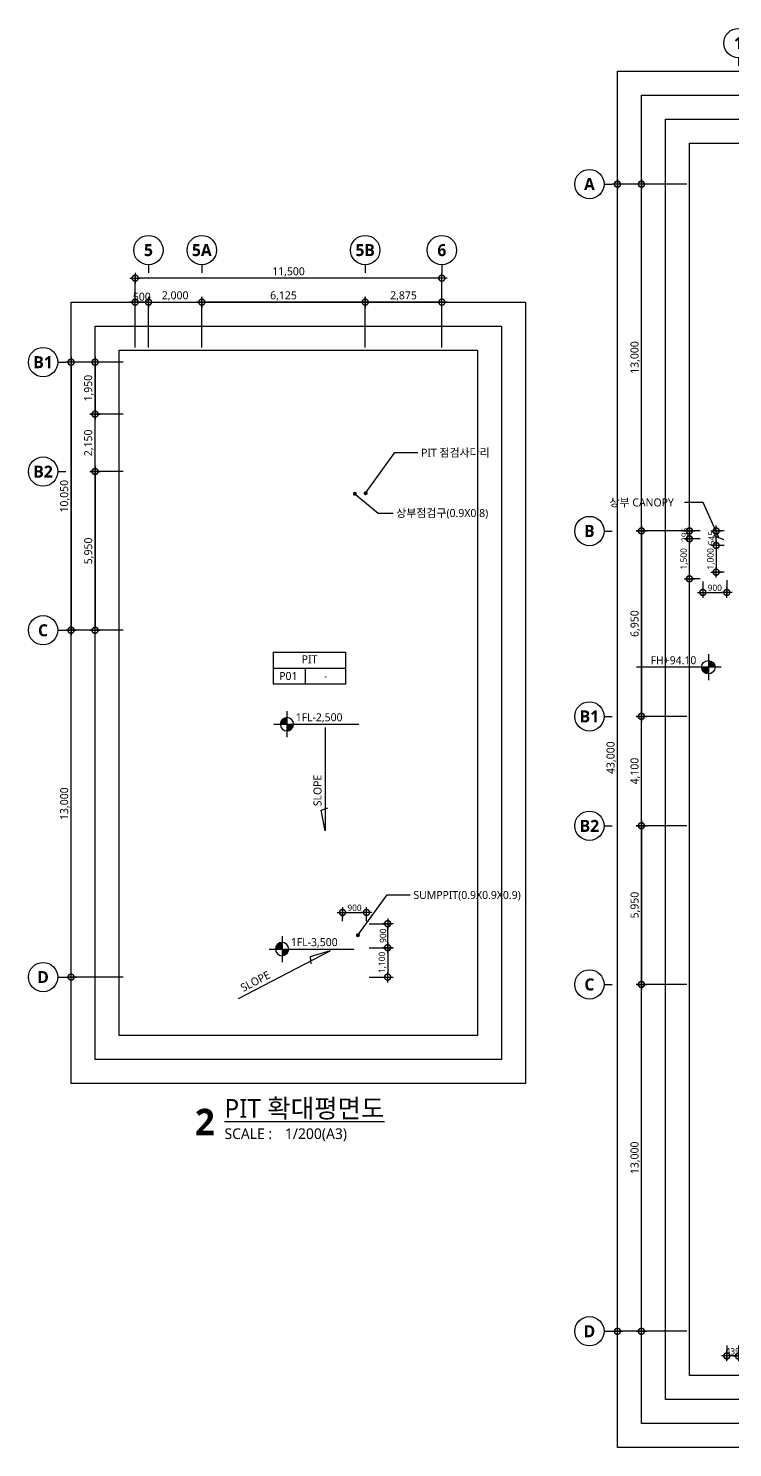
# Model space of a CAD drawing. Header units: millimetres. Extents: x 6046 to 249480, y 2179 to 57100.
# Drawn here: x 6046 to 32453, y 3900 to 57100 of the extents above; entities that cross this region are included whole.
import ezdxf
from ezdxf.enums import TextEntityAlignment as Align

# ---------------------------------------------------------------- set-up
doc = ezdxf.new("R2010")
doc.units = ezdxf.units.MM
doc.header["$LTSCALE"] = 100
doc.layers.get('DEFPOINTS').update_dxf_attribs({"color": 137})
for name, color, linetype in [('DIM', 7, 'Continuous'), ('DIM1', 7, 'Continuous'), ('SYM', 6, 'Continuous'), ('SYM-BUB', 3, 'Continuous'), ('SYM-LEAD', 6, 'Continuous'), ('SYM-LEVEL', 7, 'Continuous'), ('TEXT', 3, 'Continuous'), ('TEXT-NOTE', 6, 'Continuous')]:
    doc.layers.add(name, color=color, linetype=linetype)
doc.layers.add('TEMP', color=171, linetype='Continuous', plot=False)
doc.styles.add('스타일1', font='malgun.ttf')
doc.styles.add('스타일2', font='malgunbd.ttf')
doc.dimstyles.new('DIM-QD 1', dxfattribs={"dimtxt": 3, "dimasz": 1.5, "dimexe": 1, "dimexo": 0, "dimgap": 1, "dimtad": 1, "dimdec": 3, "dimdsep": 46, "dimlunit": 6, "dimtxsty": '스타일1', "dimblk1": 'ARCHTICK', "dimblk2": 'ARCHTICK', "dimsah": 1, "dimcen": 0, "dimclrd": 256, "dimclre": 256, "dimclrt": 3, "dimazin": 2, "dimtfac": 1, "dimtdec": 3, "dimtix": 1, "dimtmove": 2, "dimatfit": 3, "dimldrblk": 'ARCHTICK', "dimfxl": 1, "dimtolj": 1, "dimtzin": 0, "dimarcsym": 0})
doc.dimstyles.new('GAUN-100', dxfattribs={"dimscale": 100, "dimtxt": 3, "dimasz": 1, "dimexe": 1, "dimexo": 1, "dimgap": 0.5, "dimtad": 1, "dimdec": 0, "dimzin": 1, "dimdsep": 46, "dimlunit": 6, "dimtxsty": '스타일1', "dimblk": 'GAUN-DOT', "dimcen": -2, "dimdle": 2, "dimclrd": 256, "dimclre": 256, "dimclrt": 3, "dimadec": 0, "dimazin": 0, "dimtfac": 1, "dimtdec": 0, "dimtix": 1, "dimtmove": 2, "dimatfit": 3, "dimldrblk": 'DOTSMALL', "dimfxl": 1, "dimtolj": 1, "dimtzin": 1, "dimarcsym": 0})
doc.dimstyles.new('GAUN-100-I', dxfattribs={"dimscale": 100, "dimtxt": 2.4, "dimasz": 1, "dimexe": 1, "dimexo": 1, "dimgap": 0.5, "dimtad": 1, "dimdec": 0, "dimzin": 1, "dimdsep": 46, "dimlunit": 6, "dimtxsty": '스타일1', "dimblk": 'GAUN-DOT', "dimcen": -2, "dimdle": 2, "dimclrd": 256, "dimclre": 256, "dimclrt": 4, "dimadec": 0, "dimazin": 0, "dimtfac": 1, "dimtdec": 0, "dimtix": 1, "dimtmove": 2, "dimatfit": 3, "dimldrblk": 'DOTSMALL', "dimfxl": 1, "dimtolj": 1, "dimtzin": 1, "dimarcsym": 0})

# ---------------------------------------------------------------- blocks, each defined once
blk = doc.blocks.new('NEW_BUB')
at = {"layer": 'SYM-BUB', "color": 6}
blk.add_line((0, 3), (0, 0), dxfattribs=at)
blk.add_circle((0, 8.5), 5.5, dxfattribs=at)
at = {"layer": 'SYM-BUB', "color": 3, "style": '스타일2'}
blk.add_attdef('X', text='', height=4.5, dxfattribs=at).set_placement((0, 8.5), align=Align.MIDDLE)
blk = doc.blocks.new('dwgtitle')
at = {"layer": 'SYM', "color": 3, "style": '스타일1'}
blk.add_text('SCALE :', height=4, dxfattribs=at).set_placement((12.25, -1.4))
for tag, p, height in [('%%UTITLE', (12.25, 6.59), 7), ('1/100', (34.89, -1.4), 4)]:
    blk.add_attdef(tag, p, '', height=height, dxfattribs=at)
at = {"layer": 'SYM', "color": 6, "style": '스타일2'}
blk.add_attdef('A', text='', height=10, dxfattribs=at).set_placement((4.89, 5), align=Align.MIDDLE)
blk = doc.blocks.new('GAUN-DOT')
at = {"linetype": 'ByBlock'}
for p, q in [((2, 0), (-2, 0)), ((0, -2), (0, 2))]:
    blk.add_line(p, q, dxfattribs=at)
at = {"const_width": 2.25}
blk.add_lwpolyline([(0, 0.28125, 1), (0, -0.28125, 1)], format="xyb", close=True, dxfattribs=at)
blk = doc.blocks.new('*D22')
at = {"layer": 'DEFPOINTS', "color": 0, "transparency": 16777216}
for p in [(12550, 46837), (10550, 45037), (12550, 45037)]:
    blk.add_point(p, dxfattribs=at)
at = {"layer": 'DIM', "lineweight": -2, "transparency": 16777216}
for p, q in [((10550, 45137), (10550, 46937)), ((10650, 46837), (12450, 46837)), ((12550, 45137), (12550, 46937))]:
    blk.add_line(p, q, dxfattribs=at)
at = {"layer": 'DIM', "lineweight": -2, "transparency": 16777216, "xscale": 100, "yscale": 100, "zscale": 100, "rotation": 180}
blk.add_blockref('GAUN-DOT', (10550, 46837), dxfattribs=at)
at = {"layer": 'DIM', "lineweight": -2, "transparency": 16777216, "xscale": 100, "yscale": 100, "zscale": 100}
blk.add_blockref('GAUN-DOT', (12550, 46837), dxfattribs=at)
at = {"layer": 'DIM', "color": 3, "transparency": 16777216, "insert": (11550, 47068), "char_height": 300, "attachment_point": 5, "style": '스타일1'}
blk.add_mtext('\\A1;2,000', dxfattribs=at)
blk = doc.blocks.new('_DotSmall')
at = {"color": 0, "linetype": 'ByBlock', "const_width": 0.5}
blk.add_lwpolyline([(-0.0625, 0, 1), (0.0625, 0, 1)], format="xyb", close=True, dxfattribs=at)
blk = doc.blocks.new('*D23')
at = {"layer": 'DEFPOINTS', "color": 0, "transparency": 16777216}
for p in [(10050, 47737), (10050, 45037), (21550, 45037)]:
    blk.add_point(p, dxfattribs=at)
at = {"layer": 'DIM', "lineweight": -2, "transparency": 16777216}
for p, q in [((10050, 45137), (10050, 47837)), ((21450, 47737), (10150, 47737)), ((21550, 45137), (21550, 47837))]:
    blk.add_line(p, q, dxfattribs=at)
at = {"layer": 'DIM', "lineweight": -2, "transparency": 16777216, "xscale": 100, "yscale": 100, "zscale": 100, "rotation": 180}
blk.add_blockref('GAUN-DOT', (10050, 47737), dxfattribs=at)
at = {"layer": 'DIM', "lineweight": -2, "transparency": 16777216, "xscale": 100, "yscale": 100, "zscale": 100}
blk.add_blockref('GAUN-DOT', (21550, 47737), dxfattribs=at)
at = {"layer": 'DIM', "color": 3, "transparency": 16777216, "insert": (15800, 47968), "char_height": 300, "attachment_point": 5, "style": '스타일1'}
blk.add_mtext('\\A1;11,500', dxfattribs=at)
blk = doc.blocks.new('*D24')
at = {"layer": 'DEFPOINTS', "color": 0, "transparency": 16777216}
for p in [(8546, 42638), (9702, 42638), (9702, 40488)]:
    blk.add_point(p, dxfattribs=at)
at = {"layer": 'DIM', "lineweight": -2, "transparency": 16777216}
for p, q in [((9602, 42638), (8446, 42638)), ((8546, 40588), (8546, 42538)), ((9602, 40488), (8446, 40488))]:
    blk.add_line(p, q, dxfattribs=at)
at = {"layer": 'DIM', "lineweight": -2, "transparency": 16777216, "xscale": 100, "yscale": 100, "zscale": 100}
for p, rotation in [((8546, 42638), 90), ((8546, 40488), 270)]:
    blk.add_blockref('GAUN-DOT', p, dxfattribs=dict(at, rotation=rotation))
at = {"layer": 'DIM', "color": 3, "transparency": 16777216, "insert": (8315, 41563), "char_height": 300, "attachment_point": 5, "rotation": 90, "style": '스타일1'}
blk.add_mtext('\\A1;2,150', dxfattribs=at)
blk = doc.blocks.new('*D25')
at = {"layer": 'DEFPOINTS', "color": 0, "transparency": 16777216}
for p in [(7646, 34538), (9702, 34538), (9702, 21538)]:
    blk.add_point(p, dxfattribs=at)
at = {"layer": 'DIM', "lineweight": -2, "transparency": 16777216}
for p, q in [((9602, 34538), (7546, 34538)), ((7646, 21638), (7646, 34438)), ((9602, 21538), (7546, 21538))]:
    blk.add_line(p, q, dxfattribs=at)
at = {"layer": 'DIM', "lineweight": -2, "transparency": 16777216, "xscale": 100, "yscale": 100, "zscale": 100}
for p, rotation in [((7646, 34538), 90), ((7646, 21538), 270)]:
    blk.add_blockref('GAUN-DOT', p, dxfattribs=dict(at, rotation=rotation))
at = {"layer": 'DIM', "color": 3, "transparency": 16777216, "insert": (7415, 28038), "char_height": 300, "attachment_point": 5, "rotation": 90, "style": '스타일1'}
blk.add_mtext('\\A1;13,000', dxfattribs=at)
blk = doc.blocks.new('*D26')
at = {"layer": 'DEFPOINTS', "color": 0, "transparency": 16777216}
for p in [(18675, 46837), (18675, 45037), (21550, 45037)]:
    blk.add_point(p, dxfattribs=at)
at = {"layer": 'DIM', "lineweight": -2, "transparency": 16777216}
for p, q in [((18675, 45137), (18675, 46937)), ((21450, 46837), (18775, 46837)), ((21550, 45137), (21550, 46937))]:
    blk.add_line(p, q, dxfattribs=at)
at = {"layer": 'DIM', "lineweight": -2, "transparency": 16777216, "xscale": 100, "yscale": 100, "zscale": 100, "rotation": 180}
blk.add_blockref('GAUN-DOT', (18675, 46837), dxfattribs=at)
at = {"layer": 'DIM', "lineweight": -2, "transparency": 16777216, "xscale": 100, "yscale": 100, "zscale": 100}
blk.add_blockref('GAUN-DOT', (21550, 46837), dxfattribs=at)
at = {"layer": 'DIM', "color": 3, "transparency": 16777216, "insert": (20112, 47068), "char_height": 300, "attachment_point": 5, "style": '스타일1'}
blk.add_mtext('\\A1;2,875', dxfattribs=at)
blk = doc.blocks.new('*D27')
at = {"layer": 'DEFPOINTS', "color": 0, "transparency": 16777216}
for p in [(9702, 44588), (7646, 34538), (9702, 34538)]:
    blk.add_point(p, dxfattribs=at)
at = {"layer": 'DIM', "lineweight": -2, "transparency": 16777216}
for p, q in [((9602, 44588), (7546, 44588)), ((7646, 44488), (7646, 34638)), ((9602, 34538), (7546, 34538))]:
    blk.add_line(p, q, dxfattribs=at)
at = {"layer": 'DIM', "lineweight": -2, "transparency": 16777216, "xscale": 100, "yscale": 100, "zscale": 100}
for p, rotation in [((7646, 44588), 90), ((7646, 34538), 270)]:
    blk.add_blockref('GAUN-DOT', p, dxfattribs=dict(at, rotation=rotation))
at = {"layer": 'DIM', "color": 3, "transparency": 16777216, "insert": (7415, 39563), "char_height": 300, "attachment_point": 5, "rotation": 90, "style": '스타일1'}
blk.add_mtext('\\A1;10,050', dxfattribs=at)
blk = doc.blocks.new('LEVEL1')
at = {"layer": 'SYM-LEVEL'}
h = blk.add_hatch(color=6, dxfattribs=at)
edge = h.paths.add_edge_path()
edge.add_ellipse((4.87, 0), major_axis=(1.77, 1.77), ratio=1, start_angle=405, end_angle=495)
edge.add_line((2.37, 0), (4.87, 0))
edge.add_line((4.87, 0), (4.87, 2.5))
edge = h.paths.add_edge_path()
edge.add_ellipse((4.87, 0), major_axis=(1.77, 1.77), ratio=1, start_angle=225, end_angle=315)
edge.add_line((7.37, 0), (4.87, 0))
edge.add_line((4.87, 0), (4.87, -2.5))
at = {"layer": 'SYM-LEVEL', "color": 6}
for p, q in [((0, 0), (9.74, 0)), ((4.87, 4.87), (4.87, -4.87)), ((9.07, 0), (31.8, 0))]:
    blk.add_line(p, q, dxfattribs=at)
blk.add_ellipse((4.87, 0), major_axis=(1.77, 1.77), ratio=1, start_param=5.497787, end_param=11.780972, dxfattribs=at)
at = {"layer": 'SYM-LEVEL', "color": 3, "style": '스타일1'}
for tag, p in [('1층-바닥마감', (8.16, 1.11)), ('EL-+100', (8.16, -3.93))]:
    blk.add_attdef(tag, p, '', height=3, dxfattribs=at)
blk = doc.blocks.new('room')
at = {"layer": 'TEXT-NOTE'}
for p, q in [((0, 0), (0, 12)), ((0, 12), (27, 12)), ((27, 12), (27, 0)), ((0, 6), (27, 6)), ((12, 0), (12, 6)), ((27, 0), (0, 0))]:
    blk.add_line(p, q, dxfattribs=at)
at = {"layer": 'TEXT-NOTE', "color": 3, "style": '스타일1'}
for tag, p in [('실명', (13.5, 9.28)), ('101', (5.53, 3.02)), ('2400', (19.5, 3))]:
    blk.add_attdef(tag, text='', height=3, dxfattribs=at).set_placement(p, align=Align.MIDDLE)
blk = doc.blocks.new('_ARCHTICK')
at = {"color": 0, "linetype": 'ByBlock', "const_width": 0.15}
blk.add_lwpolyline([(-0.5, -0.5), (0.5, 0.5)], dxfattribs=at)
blk = doc.blocks.new('*D28')
at = {"layer": 'DEFPOINTS', "color": 0, "transparency": 16777216}
for p in [(29032, 21262), (30832, 21262), (30832, 8262)]:
    blk.add_point(p, dxfattribs=at)
at = {"layer": 'DIM', "lineweight": -2, "transparency": 16777216}
for p, q in [((30732, 21262), (28932, 21262)), ((29032, 8362), (29032, 21162)), ((30732, 8262), (28932, 8262))]:
    blk.add_line(p, q, dxfattribs=at)
at = {"layer": 'DIM', "lineweight": -2, "transparency": 16777216, "xscale": 100, "yscale": 100, "zscale": 100}
for p, rotation in [((29032, 21262), 90), ((29032, 8262), 270)]:
    blk.add_blockref('GAUN-DOT', p, dxfattribs=dict(at, rotation=rotation))
at = {"layer": 'DIM', "color": 3, "transparency": 16777216, "insert": (28801, 14762), "char_height": 300, "attachment_point": 5, "rotation": 90, "style": '스타일1'}
blk.add_mtext('\\A1;13,000', dxfattribs=at)
blk = doc.blocks.new('*D29')
at = {"layer": 'DEFPOINTS', "color": 0, "transparency": 16777216}
for p in [(28132, 51262), (30832, 51262), (30832, 8262)]:
    blk.add_point(p, dxfattribs=at)
at = {"layer": 'DIM', "lineweight": -2, "transparency": 16777216}
for p, q in [((30732, 51262), (28032, 51262)), ((28132, 8362), (28132, 51162)), ((30732, 8262), (28032, 8262))]:
    blk.add_line(p, q, dxfattribs=at)
at = {"layer": 'DIM', "lineweight": -2, "transparency": 16777216, "xscale": 100, "yscale": 100, "zscale": 100}
for p, rotation in [((28132, 51262), 90), ((28132, 8262), 270)]:
    blk.add_blockref('GAUN-DOT', p, dxfattribs=dict(at, rotation=rotation))
at = {"layer": 'DIM', "color": 3, "transparency": 16777216, "insert": (27902, 29762), "char_height": 300, "attachment_point": 5, "rotation": 90, "style": '스타일1'}
blk.add_mtext('\\A1;43,000', dxfattribs=at)
blk = doc.blocks.new('*D30')
at = {"layer": 'DEFPOINTS', "color": 0, "transparency": 16777216}
for p in [(29032, 51262), (30832, 51262), (30832, 38262)]:
    blk.add_point(p, dxfattribs=at)
at = {"layer": 'DIM', "lineweight": -2, "transparency": 16777216}
for p, q in [((30732, 51262), (28932, 51262)), ((29032, 38362), (29032, 51162)), ((30732, 38262), (28932, 38262))]:
    blk.add_line(p, q, dxfattribs=at)
at = {"layer": 'DIM', "lineweight": -2, "transparency": 16777216, "xscale": 100, "yscale": 100, "zscale": 100}
for p, rotation in [((29032, 51262), 90), ((29032, 38262), 270)]:
    blk.add_blockref('GAUN-DOT', p, dxfattribs=dict(at, rotation=rotation))
at = {"layer": 'DIM', "color": 3, "transparency": 16777216, "insert": (28801, 44762), "char_height": 300, "attachment_point": 5, "rotation": 90, "style": '스타일1'}
blk.add_mtext('\\A1;13,000', dxfattribs=at)
blk = doc.blocks.new('*D41')
at = {"layer": 'DEFPOINTS', "color": 0, "transparency": 16777216}
for p in [(30832, 38262), (29032, 31312), (30832, 31312)]:
    blk.add_point(p, dxfattribs=at)
at = {"layer": 'DIM', "lineweight": -2, "transparency": 16777216}
for p, q in [((30732, 38262), (28932, 38262)), ((29032, 38162), (29032, 31412)), ((30732, 31312), (28932, 31312))]:
    blk.add_line(p, q, dxfattribs=at)
at = {"layer": 'DIM', "lineweight": -2, "transparency": 16777216, "xscale": 100, "yscale": 100, "zscale": 100}
for p, rotation in [((29032, 38262), 90), ((29032, 31312), 270)]:
    blk.add_blockref('GAUN-DOT', p, dxfattribs=dict(at, rotation=rotation))
at = {"layer": 'DIM', "color": 3, "transparency": 16777216, "insert": (28802, 34787), "char_height": 300, "attachment_point": 5, "rotation": 90, "style": '스타일1'}
blk.add_mtext('\\A1;6,950', dxfattribs=at)
blk = doc.blocks.new('*D103')
at = {"layer": 'DEFPOINTS', "color": 0, "transparency": 16777216}
for p in [(32235, 37717), (31836, 36717), (32235, 36717)]:
    blk.add_point(p, dxfattribs=at)
at = {"layer": 'DIM1', "lineweight": -2, "transparency": 16777216}
for p, q in [((32135, 37717), (31736, 37717)), ((31836, 37617), (31836, 36817)), ((32135, 36717), (31736, 36717))]:
    blk.add_line(p, q, dxfattribs=at)
at = {"layer": 'DIM1', "lineweight": -2, "transparency": 16777216, "xscale": 100, "yscale": 100, "zscale": 100}
for p, rotation in [((31836, 37717), 90), ((31836, 36717), 270)]:
    blk.add_blockref('GAUN-DOT', p, dxfattribs=dict(at, rotation=rotation))
at = {"layer": 'DIM1', "color": 4, "transparency": 16777216, "insert": (31641, 37217), "char_height": 240, "attachment_point": 5, "rotation": 90, "style": '스타일1'}
blk.add_mtext('\\A1;1,000', dxfattribs=at)
blk = doc.blocks.new('*D104')
at = {"layer": 'DEFPOINTS', "color": 0, "transparency": 16777216}
for p in [(31836, 38262), (32235, 38262), (32235, 37717)]:
    blk.add_point(p, dxfattribs=at)
at = {"layer": 'DIM1', "lineweight": -2, "transparency": 16777216}
for p, q in [((31836, 38362), (31836, 38462)), ((32135, 38262), (31736, 38262)), ((31836, 37717), (31836, 38262)), ((32135, 37717), (31736, 37717)), ((31836, 37617), (31836, 37517))]:
    blk.add_line(p, q, dxfattribs=at)
at = {"layer": 'DIM1', "lineweight": -2, "transparency": 16777216, "xscale": 100, "yscale": 100, "zscale": 100}
for p, rotation in [((31836, 38262), 270), ((31836, 37717), 90)]:
    blk.add_blockref('GAUN-DOT', p, dxfattribs=dict(at, rotation=rotation))
at = {"layer": 'DIM1', "color": 4, "transparency": 16777216, "insert": (31664, 37990), "char_height": 240, "attachment_point": 5, "rotation": 90, "style": '스타일1'}
blk.add_mtext('\\A1;545', dxfattribs=at)
blk = doc.blocks.new('*D105')
at = {"layer": 'DEFPOINTS', "color": 0, "transparency": 16777216}
for p in [(31335, 36467), (32235, 36512), (32235, 35955)]:
    blk.add_point(p, dxfattribs=at)
at = {"layer": 'DIM1', "lineweight": -2, "transparency": 16777216}
for p, q in [((31335, 36367), (31335, 35855)), ((32235, 36412), (32235, 35855)), ((31435, 35955), (32135, 35955))]:
    blk.add_line(p, q, dxfattribs=at)
at = {"layer": 'DIM1', "lineweight": -2, "transparency": 16777216, "xscale": 100, "yscale": 100, "zscale": 100, "rotation": 180}
blk.add_blockref('GAUN-DOT', (31335, 35955), dxfattribs=at)
at = {"layer": 'DIM1', "lineweight": -2, "transparency": 16777216, "xscale": 100, "yscale": 100, "zscale": 100}
blk.add_blockref('GAUN-DOT', (32235, 35955), dxfattribs=at)
at = {"layer": 'DIM1', "color": 4, "transparency": 16777216, "insert": (31785, 36129), "char_height": 240, "attachment_point": 5, "style": '스타일1'}
blk.add_mtext('\\A1;900', dxfattribs=at)
blk = doc.blocks.new('*D106')
at = {"layer": 'DEFPOINTS', "color": 0, "transparency": 16777216}
for p in [(30832, 37967), (31335, 37967), (31335, 36467)]:
    blk.add_point(p, dxfattribs=at)
at = {"layer": 'DIM1', "lineweight": -2, "transparency": 16777216}
for p, q in [((31235, 37967), (30732, 37967)), ((30832, 36567), (30832, 37867)), ((31235, 36467), (30732, 36467))]:
    blk.add_line(p, q, dxfattribs=at)
at = {"layer": 'DIM1', "lineweight": -2, "transparency": 16777216, "xscale": 100, "yscale": 100, "zscale": 100}
for p, rotation in [((30832, 37967), 90), ((30832, 36467), 270)]:
    blk.add_blockref('GAUN-DOT', p, dxfattribs=dict(at, rotation=rotation))
at = {"layer": 'DIM1', "color": 4, "transparency": 16777216, "insert": (30638, 37217), "char_height": 240, "attachment_point": 5, "rotation": 90, "style": '스타일1'}
blk.add_mtext('\\A1;1,500', dxfattribs=at)
blk = doc.blocks.new('*D107')
at = {"layer": 'DEFPOINTS', "color": 0, "transparency": 16777216}
for p in [(30832, 37967), (31335, 38262), (31335, 37967)]:
    blk.add_point(p, dxfattribs=at)
at = {"layer": 'DIM1', "lineweight": -2, "transparency": 16777216}
for p, q in [((30832, 38362), (30832, 38462)), ((31235, 38262), (30732, 38262)), ((31235, 37967), (30732, 37967)), ((30832, 38262), (30832, 37967)), ((30832, 37867), (30832, 37767))]:
    blk.add_line(p, q, dxfattribs=at)
at = {"layer": 'DIM1', "lineweight": -2, "transparency": 16777216, "xscale": 100, "yscale": 100, "zscale": 100}
for p, rotation in [((30832, 38262), 270), ((30832, 37967), 90)]:
    blk.add_blockref('GAUN-DOT', p, dxfattribs=dict(at, rotation=rotation))
at = {"layer": 'DIM1', "color": 4, "transparency": 16777216, "insert": (30658, 38115), "char_height": 240, "attachment_point": 5, "rotation": 90, "style": '스타일1'}
blk.add_mtext('\\A1;295', dxfattribs=at)
blk = doc.blocks.new('*D110')
at = {"layer": 'DEFPOINTS', "color": 0, "transparency": 16777216}
for p in [(12550, 46837), (12550, 45037), (18675, 45037)]:
    blk.add_point(p, dxfattribs=at)
at = {"layer": 'DIM', "lineweight": -2, "transparency": 16777216}
for p, q in [((12550, 45137), (12550, 46937)), ((18575, 46837), (12650, 46837)), ((18675, 45137), (18675, 46937))]:
    blk.add_line(p, q, dxfattribs=at)
at = {"layer": 'DIM', "lineweight": -2, "transparency": 16777216, "xscale": 100, "yscale": 100, "zscale": 100, "rotation": 180}
blk.add_blockref('GAUN-DOT', (12550, 46837), dxfattribs=at)
at = {"layer": 'DIM', "lineweight": -2, "transparency": 16777216, "xscale": 100, "yscale": 100, "zscale": 100}
blk.add_blockref('GAUN-DOT', (18675, 46837), dxfattribs=at)
at = {"layer": 'DIM', "color": 3, "transparency": 16777216, "insert": (15612, 47068), "char_height": 300, "attachment_point": 5, "style": '스타일1'}
blk.add_mtext('\\A1;6,125', dxfattribs=at)
blk = doc.blocks.new('*D228')
at = {"layer": 'DEFPOINTS', "color": 0, "transparency": 16777216}
for p in [(29032, 31312), (30832, 31312), (30832, 27212)]:
    blk.add_point(p, dxfattribs=at)
at = {"layer": 'DIM', "lineweight": -2, "transparency": 16777216}
for p, q in [((30732, 31312), (28932, 31312)), ((29032, 27312), (29032, 31212)), ((30732, 27212), (28932, 27212))]:
    blk.add_line(p, q, dxfattribs=at)
at = {"layer": 'DIM', "lineweight": -2, "transparency": 16777216, "xscale": 100, "yscale": 100, "zscale": 100}
for p, rotation in [((29032, 31312), 90), ((29032, 27212), 270)]:
    blk.add_blockref('GAUN-DOT', p, dxfattribs=dict(at, rotation=rotation))
at = {"layer": 'DIM', "color": 3, "transparency": 16777216, "insert": (28801, 29262), "char_height": 300, "attachment_point": 5, "rotation": 90, "style": '스타일1'}
blk.add_mtext('\\A1;4,100', dxfattribs=at)
blk = doc.blocks.new('*D229')
at = {"layer": 'DEFPOINTS', "color": 0, "transparency": 16777216}
for p in [(30832, 27212), (29032, 21262), (30832, 21262)]:
    blk.add_point(p, dxfattribs=at)
at = {"layer": 'DIM', "lineweight": -2, "transparency": 16777216}
for p, q in [((30732, 27212), (28932, 27212)), ((29032, 27112), (29032, 21362)), ((30732, 21262), (28932, 21262))]:
    blk.add_line(p, q, dxfattribs=at)
at = {"layer": 'DIM', "lineweight": -2, "transparency": 16777216, "xscale": 100, "yscale": 100, "zscale": 100}
for p, rotation in [((29032, 27212), 90), ((29032, 21262), 270)]:
    blk.add_blockref('GAUN-DOT', p, dxfattribs=dict(at, rotation=rotation))
at = {"layer": 'DIM', "color": 3, "transparency": 16777216, "insert": (28802, 24237), "char_height": 300, "attachment_point": 5, "rotation": 90, "style": '스타일1'}
blk.add_mtext('\\A1;5,950', dxfattribs=at)
blk = doc.blocks.new('*D230')
at = {"layer": 'DEFPOINTS', "color": 0, "transparency": 16777216}
for p in [(32235, 7827), (32670, 7827), (32235, 7336)]:
    blk.add_point(p, dxfattribs=at)
at = {"layer": 'DIM1', "lineweight": -2, "transparency": 16777216}
for p, q in [((32235, 7727), (32235, 7236)), ((32670, 7727), (32670, 7236)), ((32135, 7336), (32035, 7336)), ((32670, 7336), (32235, 7336)), ((32770, 7336), (32870, 7336))]:
    blk.add_line(p, q, dxfattribs=at)
at = {"layer": 'DIM1', "lineweight": -2, "transparency": 16777216, "xscale": 100, "yscale": 100, "zscale": 100}
blk.add_blockref('GAUN-DOT', (32235, 7336), dxfattribs=at)
at = {"layer": 'DIM1', "lineweight": -2, "transparency": 16777216, "xscale": 100, "yscale": 100, "zscale": 100, "rotation": 180}
blk.add_blockref('GAUN-DOT', (32670, 7336), dxfattribs=at)
at = {"layer": 'DIM1', "color": 4, "transparency": 16777216, "insert": (32453, 7510), "char_height": 240, "attachment_point": 5, "style": '스타일1'}
blk.add_mtext('\\A1;435', dxfattribs=at)
blk = doc.blocks.new('SLOPE1')
at = {"layer": 'SYM', "color": 6}
blk.add_lwpolyline([(17.46, 0), (-21.25, 0), (-13.49, 1.5), (-12.55, -1)], dxfattribs=at)
at = {"layer": 'SYM', "color": 3, "style": '스타일1'}
blk.add_attdef('SLOPE:1/100', (-11.99, 1.33), '', height=3, dxfattribs=at)
blk = doc.blocks.new('*D239')
at = {"layer": 'DEFPOINTS', "color": 0, "transparency": 16777216}
for p in [(18725, 23960), (17825, 23538), (18725, 23538)]:
    blk.add_point(p, dxfattribs=at)
at = {"layer": 'DIM1', "lineweight": -2, "transparency": 16777216}
for p, q in [((17825, 23638), (17825, 24060)), ((17925, 23960), (18625, 23960)), ((18725, 23638), (18725, 24060))]:
    blk.add_line(p, q, dxfattribs=at)
at = {"layer": 'DIM1', "lineweight": -2, "transparency": 16777216, "xscale": 100, "yscale": 100, "zscale": 100, "rotation": 180}
blk.add_blockref('GAUN-DOT', (17825, 23960), dxfattribs=at)
at = {"layer": 'DIM1', "lineweight": -2, "transparency": 16777216, "xscale": 100, "yscale": 100, "zscale": 100}
blk.add_blockref('GAUN-DOT', (18725, 23960), dxfattribs=at)
at = {"layer": 'DIM1', "color": 4, "transparency": 16777216, "insert": (18275, 24134), "char_height": 240, "attachment_point": 5, "style": '스타일1'}
blk.add_mtext('\\A1;900', dxfattribs=at)
blk = doc.blocks.new('*D240')
at = {"layer": 'DEFPOINTS', "color": 0, "transparency": 16777216}
for p in [(18725, 23538), (19519, 23538), (18725, 22638)]:
    blk.add_point(p, dxfattribs=at)
at = {"layer": 'DIM1', "lineweight": -2, "transparency": 16777216}
for p, q in [((18825, 23538), (19619, 23538)), ((19519, 22738), (19519, 23438)), ((18825, 22638), (19619, 22638))]:
    blk.add_line(p, q, dxfattribs=at)
at = {"layer": 'DIM1', "lineweight": -2, "transparency": 16777216, "xscale": 100, "yscale": 100, "zscale": 100}
for p, rotation in [((19519, 23538), 90), ((19519, 22638), 270)]:
    blk.add_blockref('GAUN-DOT', p, dxfattribs=dict(at, rotation=rotation))
at = {"layer": 'DIM1', "color": 4, "transparency": 16777216, "insert": (19345, 23088), "char_height": 240, "attachment_point": 5, "rotation": 90, "style": '스타일1'}
blk.add_mtext('\\A1;900', dxfattribs=at)
blk = doc.blocks.new('*D267')
at = {"layer": 'DEFPOINTS', "color": 0, "transparency": 16777216}
for p in [(18725, 22638), (18725, 21538), (19519, 21538)]:
    blk.add_point(p, dxfattribs=at)
at = {"layer": 'DIM1', "lineweight": -2, "transparency": 16777216}
for p, q in [((18825, 22638), (19619, 22638)), ((19519, 22538), (19519, 21638)), ((18825, 21538), (19619, 21538))]:
    blk.add_line(p, q, dxfattribs=at)
at = {"layer": 'DIM1', "lineweight": -2, "transparency": 16777216, "xscale": 100, "yscale": 100, "zscale": 100}
for p, rotation in [((19519, 22638), 90), ((19519, 21538), 270)]:
    blk.add_blockref('GAUN-DOT', p, dxfattribs=dict(at, rotation=rotation))
at = {"layer": 'DIM1', "color": 4, "transparency": 16777216, "insert": (19324, 22088), "char_height": 240, "attachment_point": 5, "rotation": 90, "style": '스타일1'}
blk.add_mtext('\\A1;1,100', dxfattribs=at)
blk = doc.blocks.new('*D274')
at = {"layer": 'DEFPOINTS', "color": 0, "transparency": 16777216}
for p in [(10050, 46837), (10050, 45037), (10550, 45037)]:
    blk.add_point(p, dxfattribs=at)
at = {"layer": 'DIM', "lineweight": -2, "transparency": 16777216}
for p, q in [((9950, 46837), (9850, 46837)), ((10050, 45137), (10050, 46937)), ((10550, 46837), (10050, 46837)), ((10550, 45137), (10550, 46937)), ((10650, 46837), (10750, 46837))]:
    blk.add_line(p, q, dxfattribs=at)
at = {"layer": 'DIM', "lineweight": -2, "transparency": 16777216, "xscale": 100, "yscale": 100, "zscale": 100}
blk.add_blockref('GAUN-DOT', (10050, 46837), dxfattribs=at)
at = {"layer": 'DIM', "lineweight": -2, "transparency": 16777216, "xscale": 100, "yscale": 100, "zscale": 100, "rotation": 180}
blk.add_blockref('GAUN-DOT', (10550, 46837), dxfattribs=at)
at = {"layer": 'DIM', "color": 3, "transparency": 16777216, "insert": (10300, 47042), "char_height": 300, "attachment_point": 5, "style": '스타일1'}
blk.add_mtext('\\A1;500', dxfattribs=at)
blk = doc.blocks.new('*D281')
at = {"layer": 'DEFPOINTS', "color": 0, "transparency": 16777216}
for p in [(9702, 40488), (8546, 34538), (9702, 34538)]:
    blk.add_point(p, dxfattribs=at)
at = {"layer": 'DIM', "lineweight": -2, "transparency": 16777216}
for p, q in [((9602, 40488), (8446, 40488)), ((8546, 40388), (8546, 34638)), ((9602, 34538), (8446, 34538))]:
    blk.add_line(p, q, dxfattribs=at)
at = {"layer": 'DIM', "lineweight": -2, "transparency": 16777216, "xscale": 100, "yscale": 100, "zscale": 100}
for p, rotation in [((8546, 40488), 90), ((8546, 34538), 270)]:
    blk.add_blockref('GAUN-DOT', p, dxfattribs=dict(at, rotation=rotation))
at = {"layer": 'DIM', "color": 3, "transparency": 16777216, "insert": (8316, 37513), "char_height": 300, "attachment_point": 5, "rotation": 90, "style": '스타일1'}
blk.add_mtext('\\A1;5,950', dxfattribs=at)
blk = doc.blocks.new('*D310')
at = {"layer": 'DEFPOINTS', "color": 0, "transparency": 16777216}
for p in [(9702, 44588), (8546, 42638), (9702, 42638)]:
    blk.add_point(p, dxfattribs=at)
at = {"layer": 'DIM', "lineweight": -2, "transparency": 16777216}
for p, q in [((9602, 44588), (8446, 44588)), ((8546, 44488), (8546, 42738)), ((9602, 42638), (8446, 42638))]:
    blk.add_line(p, q, dxfattribs=at)
at = {"layer": 'DIM', "lineweight": -2, "transparency": 16777216, "xscale": 100, "yscale": 100, "zscale": 100}
for p, rotation in [((8546, 44588), 90), ((8546, 42638), 270)]:
    blk.add_blockref('GAUN-DOT', p, dxfattribs=dict(at, rotation=rotation))
at = {"layer": 'DIM', "color": 3, "transparency": 16777216, "insert": (8315, 43613), "char_height": 300, "attachment_point": 5, "rotation": 90, "style": '스타일1'}
blk.add_mtext('\\A1;1,950', dxfattribs=at)

msp = doc.modelspace()

# ---------------------------------------------------------------- linework, layer by layer
at = {"layer": 'TEMP'}
for points in [[(28132.4, 55500), (72450, 55500), (72450, 3900), (28132.4, 3900)], [(29032.4, 54600), (71550, 54600), (71550, 4800), (29032.4, 4800)], [(29932.4, 53700), (70650, 53700), (70650, 5700), (29932.4, 5700)], [(30832.4, 52800), (67750, 52800), (67750, 6600), (30832.4, 6600)], [(30832.4, 52800), (69750, 52800), (69750, 6600), (30832.4, 6600)], [(7646.1, 46837.4), (24685.4, 46837.4), (24685.4, 17554.2), (7646.1, 17554.2)], [(8546.1, 45937.4), (23785.4, 45937.4), (23785.4, 18454.2), (8546.1, 18454.2)], [(9446.1, 45037.4), (22885.4, 45037.4), (22885.4, 19354.2), (9446.1, 19354.2)]]:
    msp.add_lwpolyline(points, close=True, dxfattribs=at)

# ---------------------------------------------------------------- block references
at = {"layer": 'SYM', "xscale": 100, "yscale": 100, "zscale": 100, "rotation": 90}
msp.add_blockref('SLOPE1', (17169.3, 29142.8), dxfattribs=at).add_auto_attribs({'SLOPE:1/100': 'SLOPE'})
at = {"layer": 'SYM'}
ref = msp.add_blockref('SLOPE1', (15478.5, 21541.6), dxfattribs=dict(at, xscale=-100, yscale=100, zscale=100, rotation=27.30194309778326))
ref.add_attrib('SLOPE:1/100', 'SLOPE', (14100.8, 20979.5), dxfattribs={"color": 3, "height": 300, "rotation": 27.30194, "style": '스타일1'})
at = {"layer": 'SYM', "xscale": 100, "yscale": 100, "zscale": 100}
msp.add_blockref('dwgtitle', (12174.7, 15607.4, -0.5), dxfattribs=at).add_auto_attribs({'%%UTITLE': '%%UPIT 확대평면도', '1/100': '1/200(A3)', 'A': '2'})
at = {"layer": 'SYM-BUB', "xscale": 100, "yscale": 100, "zscale": 100}
for p, values in [((32670.4, 55700), {'X': '1'}), ((10549.7, 47937.4), {'X': '5'}), ((12549.7, 47937.4), {'X': '5A'}), ((18674.7, 47937.4), {'X': '5B'}), ((21549.7, 47937.4), {'X': '6'})]:
    msp.add_blockref('NEW_BUB', p, dxfattribs=at).add_auto_attribs(values)
at = {"layer": 'SYM-BUB'}
ref = msp.add_blockref('NEW_BUB', (27932.4, 51262.2), dxfattribs=dict(at, xscale=100, yscale=100, zscale=100, rotation=90))
ref.add_attrib('X', 'A', dxfattribs={"color": 3, "height": 450, "style": '스타일2'}).set_placement((27082.4, 51262.2), align=Align.MIDDLE)
ref = msp.add_blockref('NEW_BUB', (7446.1, 44588.2), dxfattribs=dict(at, xscale=100, yscale=100, zscale=100, rotation=90))
ref.add_attrib('X', 'B1', dxfattribs={"color": 3, "height": 450, "style": '스타일2'}).set_placement((6596.1, 44588.2), align=Align.MIDDLE)
ref = msp.add_blockref('NEW_BUB', (7446.1, 40488.2), dxfattribs=dict(at, xscale=100, yscale=100, zscale=100, rotation=90))
ref.add_attrib('X', 'B2', dxfattribs={"color": 3, "height": 450, "style": '스타일2'}).set_placement((6596.1, 40488.2), align=Align.MIDDLE)
ref = msp.add_blockref('NEW_BUB', (27932.4, 38259.1), dxfattribs=dict(at, xscale=100, yscale=100, zscale=100, rotation=90))
ref.add_attrib('X', 'B', dxfattribs={"color": 3, "height": 450, "style": '스타일2'}).set_placement((27082.4, 38259.1), align=Align.MIDDLE)
ref = msp.add_blockref('NEW_BUB', (7446.1, 34538.2), dxfattribs=dict(at, xscale=100, yscale=100, zscale=100, rotation=90))
ref.add_attrib('X', 'C', dxfattribs={"color": 3, "height": 450, "style": '스타일2'}).set_placement((6596.1, 34538.2), align=Align.MIDDLE)
ref = msp.add_blockref('NEW_BUB', (27932.4, 31309.1), dxfattribs=dict(at, xscale=100, yscale=100, zscale=100, rotation=90))
ref.add_attrib('X', 'B1', dxfattribs={"color": 3, "height": 450, "style": '스타일2'}).set_placement((27082.4, 31309.1), align=Align.MIDDLE)
ref = msp.add_blockref('NEW_BUB', (27932.4, 27209.1), dxfattribs=dict(at, xscale=100, yscale=100, zscale=100, rotation=90))
ref.add_attrib('X', 'B2', dxfattribs={"color": 3, "height": 450, "style": '스타일2'}).set_placement((27082.4, 27209.1), align=Align.MIDDLE)
ref = msp.add_blockref('NEW_BUB', (7446.1, 21538.2), dxfattribs=dict(at, xscale=100, yscale=100, zscale=100, rotation=90))
ref.add_attrib('X', 'D', dxfattribs={"color": 3, "height": 450, "style": '스타일2'}).set_placement((6596.1, 21538.2), align=Align.MIDDLE)
ref = msp.add_blockref('NEW_BUB', (27932.4, 21262.2), dxfattribs=dict(at, xscale=100, yscale=100, zscale=100, rotation=90))
ref.add_attrib('X', 'C', dxfattribs={"color": 3, "height": 450, "style": '스타일2'}).set_placement((27082.4, 21262.2), align=Align.MIDDLE)
ref = msp.add_blockref('NEW_BUB', (27932.4, 8262.2), dxfattribs=dict(at, xscale=100, yscale=100, zscale=100, rotation=90))
ref.add_attrib('X', 'D', dxfattribs={"color": 3, "height": 450, "style": '스타일2'}).set_placement((27082.4, 8262.2), align=Align.MIDDLE)
at = {"layer": 'SYM-LEVEL'}
ref = msp.add_blockref('LEVEL1', (32029.3, 33153.5), dxfattribs=dict(at, xscale=-100, yscale=100, zscale=100))
ref.add_attrib('1층-바닥마감', 'FH+94.10', (29377.8, 33264.1), dxfattribs={"color": 3, "height": 300, "style": '스타일1'})
ref = msp.add_blockref('LEVEL1', (15254.2, 31016.5, -0.5), dxfattribs=dict(at, xscale=100, yscale=100, zscale=100))
ref.add_attrib('1층-바닥마감', '1FL-2,500', (16069.9, 31127.1, -0.5), dxfattribs={"color": 3, "height": 300, "style": '스타일1'})
ref = msp.add_blockref('LEVEL1', (15071.5, 22588.3, -0.5), dxfattribs=dict(at, xscale=100, yscale=100, zscale=100))
ref.add_attrib('1층-바닥마감', '1FL-3,500', (15887.2, 22698.8, -0.5), dxfattribs={"color": 3, "height": 300, "style": '스타일1'})
at = {"layer": 'TEXT-NOTE', "xscale": 100, "yscale": 100, "zscale": 100}
msp.add_blockref('room', (15240.6, 32522.9, -0.5), dxfattribs=at).add_auto_attribs({'2400': '-', '101': 'P01', '실명': 'PIT'})

# ---------------------------------------------------------------- texts
at = {"layer": 'TEXT', "color": 3, "style": '스타일1'}
for s, p in [('PIT 점검사다리', (20773.8, 41046.8, -0.5)), ('상부 CANOPY', (27837.8, 39180.1)), ('상부점검구(0.9X0.8)', (19840.5, 38783)), ('SUMPPIT(0.9X0.9X0.9)', (20484.7, 24465.8, -0.5))]:
    msp.add_text(s, height=300, dxfattribs=at).set_placement(p)

# ---------------------------------------------------------------- dimensions: what is measured, and where the dimension line sits
at = {"layer": 'DIM'}
for base, p1, p2, angle, picture, middle in [((28132.4, 51262.2), (30832.4, 8262.2), (30832.4, 51262.2), 270, '*D29', (27902.2, 29762.2)), ((29032.4, 51262.2), (30832.4, 38262.2), (30832.4, 51262.2), 270, '*D30', (28801.4, 44762.2)), ((10049.7, 46837.4), (10549.7, 45037.4), (10049.7, 45037.4), 0, '*D274', (10299.7, 47042.4)), ((12549.7, 46837.4), (10549.7, 45037.4), (12549.7, 45037.4), 180, '*D22', (11549.7, 47067.6)), ((7646.1, 34538.2), (9702, 44588.2), (9702, 34538.2), 90, '*D27', (7415.1, 39563.2)), ((8546.1, 42638.2), (9702, 44588.2), (9702, 42638.2), 90, '*D310', (8315.1, 43613.2)), ((8546.1, 42638.2), (9702, 40488.2), (9702, 42638.2), 270, '*D24', (8315.1, 41563.2)), ((8546.1, 34538.2), (9702, 40488.2), (9702, 34538.2), 90, '*D281', (8315.9, 37513.2)), ((29032.4, 31312.2), (30832.4, 38262.2), (30832.4, 31312.2), 90, '*D41', (28802.2, 34787.2)), ((7646.1, 34538.2), (9702, 21538.2), (9702, 34538.2), 270, '*D25', (7415.1, 28038.2)), ((29032.4, 31312.2), (30832.4, 27212.2), (30832.4, 31312.2), 270, '*D228', (28801.4, 29262.2)), ((29032.4, 21262.2), (30832.4, 27212.2), (30832.4, 21262.2), 90, '*D229', (28802.2, 24237.2)), ((29032.4, 21262.2), (30832.4, 8262.2), (30832.4, 21262.2), 270, '*D28', (28801.4, 14762.2))]:
    dim = msp.add_linear_dim(base=base, p1=p1, p2=p2, angle=angle, dimstyle='GAUN-100', dxfattribs=at)
    dim.commit()
    dim.dimension.update_dxf_attribs({"geometry": picture, "text_midpoint": middle})
for base, p1, p2, picture, middle in [((10049.7, 47737.4), (21549.7, 45037.4), (10049.7, 45037.4), '*D23', (15799.7, 47968.4)), ((12549.7, 46837.4), (18674.7, 45037.4), (12549.7, 45037.4), '*D110', (15612.2, 47068.4)), ((18674.7, 46837.4), (21549.7, 45037.4), (18674.7, 45037.4), '*D26', (20112.2, 47067.6))]:
    dim = msp.add_linear_dim(base=base, p1=p1, p2=p2, dimstyle='GAUN-100', dxfattribs=at)
    dim.commit()
    dim.dimension.update_dxf_attribs({"geometry": picture, "text_midpoint": middle})
at = {"layer": 'DIM1'}
for base, p1, p2, angle, picture, middle in [((30832.4, 37967.2), (31335.4, 38262.2), (31335.4, 37967.2), 270, '*D107', (30658.4, 38114.7)), ((31835.8, 38262.2), (32235.4, 37717.2), (32235.4, 38262.2), 270, '*D104', (31663.8, 37989.7)), ((30832.4, 37967.2), (31335.4, 36467.2), (31335.4, 37967.2), 90, '*D106', (30637.6, 37217.2)), ((31835.8, 36717.2), (32235.4, 37717.2), (32235.4, 36717.2), 90, '*D103', (31641.1, 37217.2)), ((19518.6, 23538.2), (18724.7, 22638.2), (18724.7, 23538.2), 90, '*D240', (19344.6, 23088.2)), ((19518.6, 21538.2), (18724.7, 22638.2), (18724.7, 21538.2), 270, '*D267', (19323.9, 22088.2)), ((32235.4, 7336.4), (32670.4, 7827.2), (32235.4, 7827.2), 180, '*D230', (32452.9, 7510.4))]:
    dim = msp.add_linear_dim(base=base, p1=p1, p2=p2, angle=angle, dimstyle='GAUN-100-I', dxfattribs=at)
    dim.commit()
    dim.dimension.update_dxf_attribs({"geometry": picture, "text_midpoint": middle})
for base, p1, p2, picture, middle in [((32235.4, 35954.7), (31335.4, 36467.2), (32235.4, 36512.2), '*D105', (31785.4, 36128.7)), ((18724.7, 23959.9), (17824.7, 23538.2), (18724.7, 23538.2), '*D239', (18274.7, 24133.9))]:
    dim = msp.add_linear_dim(base=base, p1=p1, p2=p2, dimstyle='GAUN-100-I', dxfattribs=at)
    dim.commit()
    dim.dimension.update_dxf_attribs({"geometry": picture, "text_midpoint": middle})

# ---------------------------------------------------------------- leaders
at = {"layer": 'SYM-LEAD'}
for points, override in [([(18692.2, 39675.4, -0.5), (19792.2, 41202.2, -0.5), (20648.7, 41202.2, -0.5)], {"dimscale": 100, "dimasz": 1.5, "dimtad": 0, "dimclrd": 6, "dimldrblk": 'DOT'}), ([(18288.1, 39656.5), (19168.1, 38921.9), (19725.1, 38921.9)], {"dimscale": 100, "dimasz": 1.5, "dimtad": 0, "dimclrd": 6, "dimldrblk": 'DOT'}), ([(31929.9, 38012.2), (31348.7, 39323.3), (30648.7, 39323.3)], {"dimscale": 200, "dimasz": 1.5, "dimtad": 0, "dimclrd": 6}), ([(18403.1, 23106.9, -0.5), (19503.1, 24621.2, -0.5), (20359.6, 24621.2, -0.5)], {"dimscale": 100, "dimasz": 1.5, "dimtad": 0, "dimclrd": 6, "dimldrblk": 'DOT'})]:
    msp.add_leader(points, dimstyle='DIM-QD 1', override=override, dxfattribs=at)

doc.saveas('drawing.dxf')
